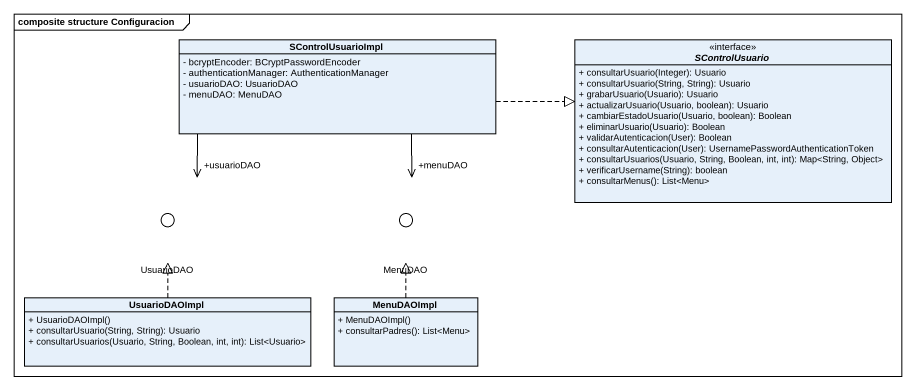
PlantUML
@startuml
mainframe composite structure Configuracion
allowmixing
hide circle
hide empty members
skinparam classAttributeIconSize 0
class SControlUsuarioImpl {
  - bcryptEncoder: BCryptPasswordEncoder
  - authenticationManager: AuthenticationManager
  - usuarioDAO: UsuarioDAO
  - menuDAO: MenuDAO
}
interface SControlUsuario <<interface>> {
  + consultarUsuario(Integer): Usuario
  + consultarUsuario(String, String): Usuario
  + grabarUsuario(Usuario): Usuario
  + actualizarUsuario(Usuario, boolean): Usuario
  + cambiarEstadoUsuario(Usuario, boolean): Boolean
  + eliminarUsuario(Usuario): Boolean
  + validarAutenticacion(User): Boolean
  + consultarAutenticacion(User): UsernamePasswordAuthenticationToken
  + consultarUsuarios(Usuario, String, Boolean, int, int): Map<String, Object>
  + verificarUsername(String): boolean
  + consultarMenus(): List<Menu>
}
() UsuarioDAO
() MenuDAO
class UsuarioDAOImpl {
  + UsuarioDAOImpl()
  + consultarUsuario(String, String): Usuario
  + consultarUsuarios(Usuario, String, Boolean, int, int): List<Usuario>
}
class MenuDAOImpl {
  + MenuDAOImpl()
  + consultarPadres(): List<Menu>
}
SControlUsuarioImpl .right.|> SControlUsuario
SControlUsuarioImpl --> "+usuarioDAO" UsuarioDAO
SControlUsuarioImpl --> "+menuDAO" MenuDAO
UsuarioDAOImpl .up.|> UsuarioDAO
MenuDAOImpl .up.|> MenuDAO
@enduml
